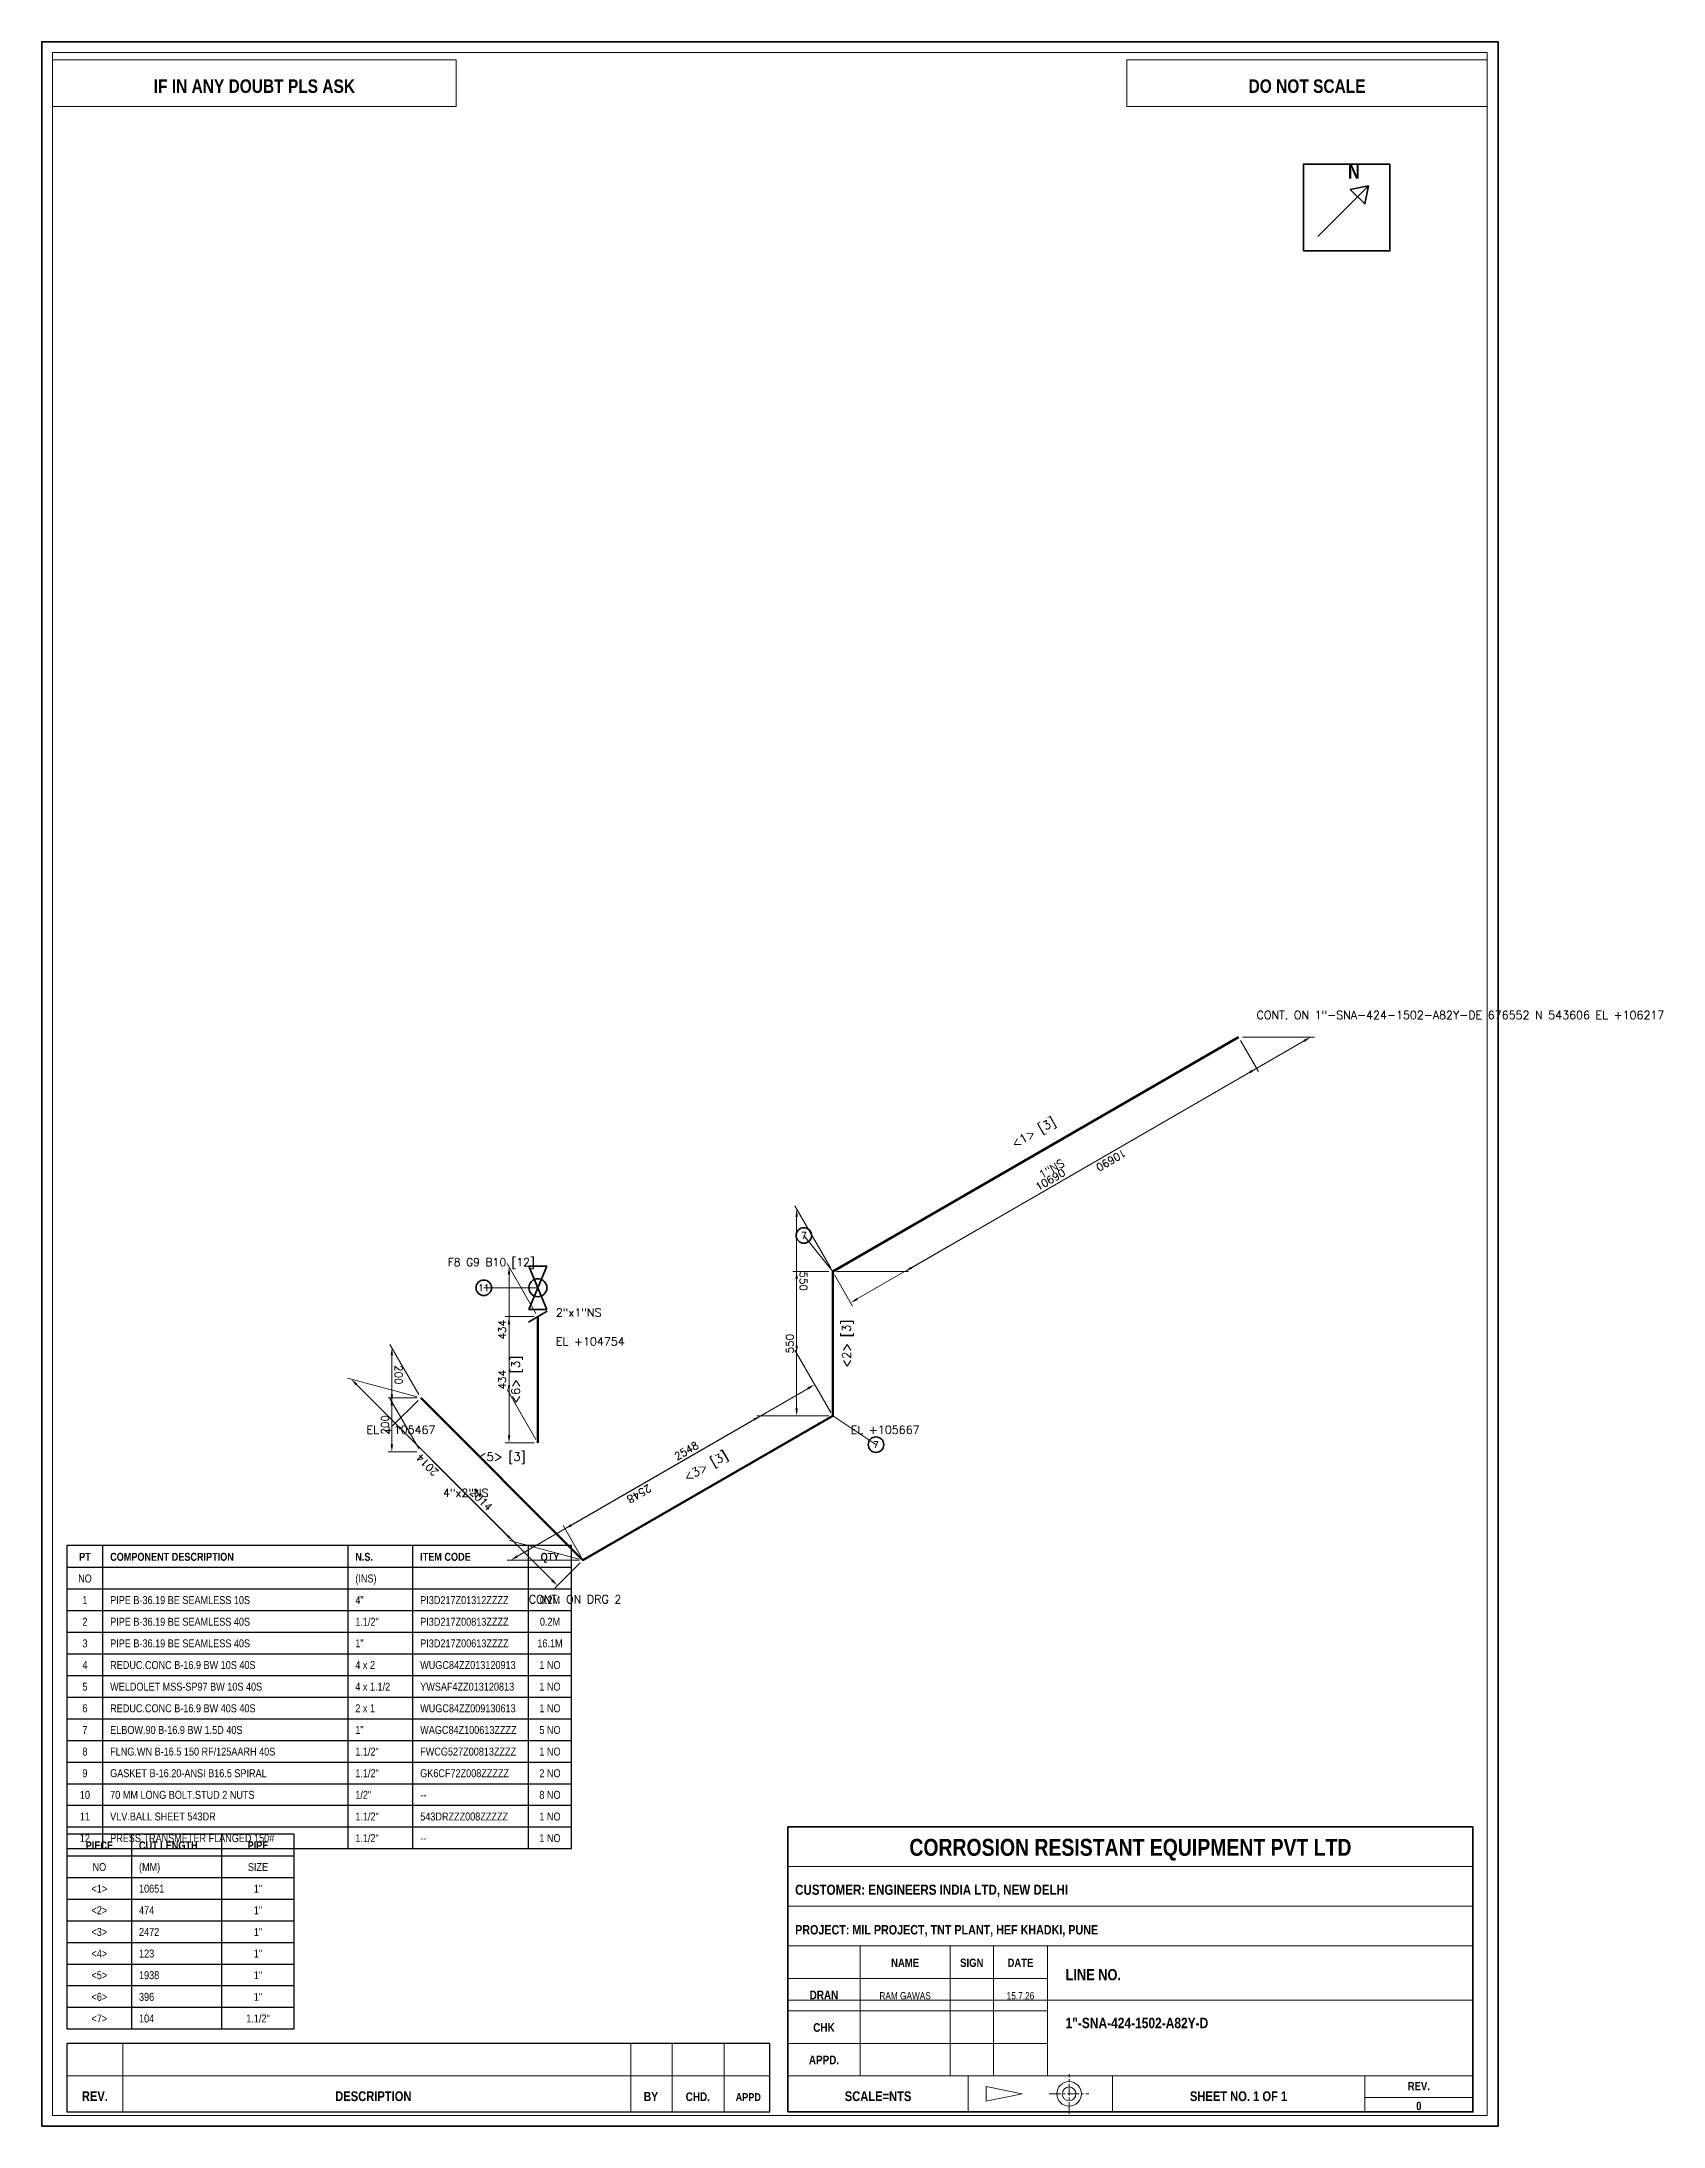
# Model space of a CAD drawing. Header units: millimetres. Extents: x 8 to 458, y 8 to 586.
import ezdxf
from ezdxf.enums import TextEntityAlignment as Align

# ---------------------------------------------------------------- set-up
doc = ezdxf.new("R2010")
doc.units = ezdxf.units.MM
doc.linetypes.add('CENTER', pattern=[5.08, 3.175, -0.635, 0.635, -0.635])
for name, color, linetype, lineweight in [('BORDER', 7, 'Continuous', 35), ('CALLOUT', 3, 'Continuous', 35), ('CENTER', 2, 'CENTER', 20), ('COMPANY', 4, 'Continuous', 20), ('COMPONENT', 4, 'Continuous', 50), ('DIM', 2, 'Continuous', 20), ('HIGHLIGHT', 3, 'Continuous', 20), ('LABEL', 7, 'Continuous', 25), ('PIPE', 4, 'Continuous', 53), ('SYMBOL', 2, 'Continuous', 20), ('TABLE', 7, 'Continuous', 25), ('TEXT', 7, 'Continuous', 25), ('TITLE', 7, 'Continuous', 25)]:
    doc.layers.add(name, color=color, linetype=linetype, lineweight=lineweight)
doc.styles.add('CRE_ARIAL_NARROW', font='Arial Narrow.ttf')
doc.styles.add('CRE_ARIAL_NARROW_BOLD', font='Arial Narrow Bold.ttf')
doc.styles.add('CRE_ROMANS', font='romans.shx')
doc.dimstyles.new('CRE_PTFE_DIM', dxfattribs={"dimtxt": 2.1, "dimasz": 2.1, "dimexe": 1.05, "dimexo": 1.05, "dimgap": 0.84, "dimtad": 1, "dimdec": 0, "dimzin": 12, "dimtxsty": 'CRE_ROMANS', "dimcen": 2.5, "dimclrd": 2, "dimclre": 2, "dimclrt": 2, "dimazin": 3, "dimtfac": 1, "dimtmove": 0, "dimatfit": 3, "dimlwd": 20, "dimlwe": 20, "dimarcsym": 0})

# ---------------------------------------------------------------- blocks, each defined once
blk = doc.blocks.new('_CLOSEDFILLED')
at = {"color": 0, "linetype": 'ByBlock'}
blk.add_solid([(-1, 0.16), (0, 0), (-1, -0.16)], dxfattribs=at)
blk = doc.blocks.new('*D3')
at = {"color": 2, "lineweight": 20, "transparency": 16777216}
for p, q in [((358.18, 308.95), (249.24, 246.05)), ((341.05, 310), (361.05, 310)), ((228.47, 245), (248.47, 245))]:
    blk.add_line(p, q, dxfattribs=at)
at = {"layer": 'Defpoints', "transparency": 16777216}
for p in [(340, 310), (360, 310), (227.42, 245)]:
    blk.add_point(p, dxfattribs=at)
at = {"layer": 'DIM', "color": 2, "transparency": 16777216, "xscale": 2.1, "yscale": 2.1}
for p, rotation in [((360, 310), 30), ((247.42, 245), 210)]:
    blk.add_blockref('_CLOSEDFILLED', p, dxfattribs=dict(at, rotation=rotation))
at = {"layer": 'DIM', "color": 2, "transparency": 16777216, "insert": (304.65, 275.86), "char_height": 2.1, "attachment_point": 5, "rotation": 210, "style": 'CRE_ROMANS'}
blk.add_mtext('10690', dxfattribs=at)
blk = doc.blocks.new('*D4')
at = {"color": 2, "lineweight": 20, "transparency": 16777216}
for p, q in [((226.89, 245.91), (216.89, 263.23)), ((217.42, 260.22), (217.42, 224.42)), ((226.89, 205.91), (216.89, 223.23))]:
    blk.add_line(p, q, dxfattribs=at)
at = {"layer": 'Defpoints', "transparency": 16777216}
for p in [(217.42, 262.32), (227.42, 245), (227.42, 205)]:
    blk.add_point(p, dxfattribs=at)
at = {"layer": 'DIM', "color": 2, "transparency": 16777216, "xscale": 2.1, "yscale": 2.1}
for p, rotation in [((217.42, 262.32), 90), ((217.42, 222.32), 270)]:
    blk.add_blockref('_CLOSEDFILLED', p, dxfattribs=dict(at, rotation=rotation))
at = {"layer": 'DIM', "color": 2, "transparency": 16777216, "insert": (219.31, 242.32), "char_height": 2.1, "attachment_point": 5, "rotation": 270, "style": 'CRE_ROMANS'}
blk.add_mtext('550', dxfattribs=at)
blk = doc.blocks.new('*D5')
at = {"color": 2, "lineweight": 20, "transparency": 16777216}
for p, q in [((205.6, 203.95), (139.95, 166.05)), ((226.37, 205), (206.37, 205)), ((157.08, 165), (137.08, 165))]:
    blk.add_line(p, q, dxfattribs=at)
at = {"layer": 'Defpoints', "transparency": 16777216}
for p in [(207.42, 205), (227.42, 205), (158.13, 165)]:
    blk.add_point(p, dxfattribs=at)
at = {"layer": 'DIM', "color": 2, "transparency": 16777216, "xscale": 2.1, "yscale": 2.1}
for p, rotation in [((207.42, 205), 30), ((138.13, 165), 210)]:
    blk.add_blockref('_CLOSEDFILLED', p, dxfattribs=dict(at, rotation=rotation))
at = {"layer": 'DIM', "color": 2, "transparency": 16777216, "insert": (173.72, 183.36), "char_height": 2.1, "attachment_point": 5, "rotation": 210, "style": 'CRE_ROMANS'}
blk.add_mtext('2548', dxfattribs=at)
blk = doc.blocks.new('*D6')
at = {"color": 2, "lineweight": 20, "transparency": 16777216}
for p, q in [((112.12, 210.27), (92.8, 215.45)), ((137.33, 171.66), (95.3, 213.69)), ((157.12, 165.27), (137.8, 170.45))]:
    blk.add_line(p, q, dxfattribs=at)
at = {"layer": 'Defpoints', "transparency": 16777216}
for p in [(113.13, 210), (138.82, 170.18), (158.13, 165)]:
    blk.add_point(p, dxfattribs=at)
at = {"layer": 'DIM', "color": 2, "transparency": 16777216, "xscale": 2.1, "yscale": 2.1}
for p, rotation in [((93.82, 215.18), 135), ((138.82, 170.18), 315)]:
    blk.add_blockref('_CLOSEDFILLED', p, dxfattribs=dict(at, rotation=rotation))
at = {"layer": 'DIM', "color": 2, "transparency": 16777216, "insert": (114.98, 191.34), "char_height": 2.1, "attachment_point": 5, "rotation": 135, "style": 'CRE_ROMANS'}
blk.add_mtext('2014', dxfattribs=at)
blk = doc.blocks.new('*D7')
at = {"color": 2, "lineweight": 20, "transparency": 16777216}
for p, q in [((112.61, 210.91), (104.61, 224.77)), ((105.13, 221.76), (105.13, 210.96)), ((112.61, 195.91), (104.61, 209.77))]:
    blk.add_line(p, q, dxfattribs=at)
at = {"layer": 'Defpoints', "transparency": 16777216}
for p in [(105.13, 223.86), (113.13, 210), (113.13, 195)]:
    blk.add_point(p, dxfattribs=at)
at = {"layer": 'DIM', "color": 2, "transparency": 16777216, "xscale": 2.1, "yscale": 2.1}
for p, rotation in [((105.13, 223.86), 90), ((105.13, 208.86), 270)]:
    blk.add_blockref('_CLOSEDFILLED', p, dxfattribs=dict(at, rotation=rotation))
at = {"layer": 'DIM', "color": 2, "transparency": 16777216, "insert": (107.02, 216.36), "char_height": 2.1, "attachment_point": 5, "rotation": 270, "style": 'CRE_ROMANS'}
blk.add_mtext('200', dxfattribs=at)
blk = doc.blocks.new('*D8')
at = {"color": 2, "lineweight": 20, "transparency": 16777216}
for p, q in [((145.11, 233.41), (137.11, 247.27)), ((137.63, 213.46), (137.63, 244.26)), ((145.11, 198.41), (137.11, 212.27))]:
    blk.add_line(p, q, dxfattribs=at)
at = {"layer": 'Defpoints', "transparency": 16777216}
for p in [(145.63, 232.5), (137.63, 211.36), (145.63, 197.5)]:
    blk.add_point(p, dxfattribs=at)
at = {"layer": 'DIM', "color": 2, "transparency": 16777216, "xscale": 2.1, "yscale": 2.1}
for p, rotation in [((137.63, 246.36), 90), ((137.63, 211.36), 270)]:
    blk.add_blockref('_CLOSEDFILLED', p, dxfattribs=dict(at, rotation=rotation))
at = {"layer": 'DIM', "color": 2, "transparency": 16777216, "insert": (135.74, 228.86), "char_height": 2.1, "attachment_point": 5, "rotation": 90, "style": 'CRE_ROMANS'}
blk.add_mtext('434', dxfattribs=at)
blk = doc.blocks.new('*D9')
at = {"layer": 'Defpoints', "color": 0, "transparency": 16777216}
for p in [(340, 310), (227.42, 245), (232.42, 236.34)]:
    blk.add_point(p, dxfattribs=at)
at = {"layer": 'DIM', "color": 2, "lineweight": 20, "transparency": 16777216}
for p, q in [((340.52, 309.09), (345.52, 300.43)), ((343.18, 300.29), (234.24, 237.39)), ((227.94, 244.09), (232.94, 235.43))]:
    blk.add_line(p, q, dxfattribs=at)
at = {"layer": 'DIM', "color": 2, "transparency": 16777216}
for points in [[(343.01, 300.59), (343.36, 299.99), (345, 301.34)], [(234.06, 237.69), (234.41, 237.09), (232.42, 236.34)]]:
    blk.add_solid(points, dxfattribs=at)
at = {"layer": 'DIM', "color": 2, "lineweight": 20, "transparency": 16777216, "insert": (287.76, 270.48), "char_height": 2.1, "attachment_point": 5, "rotation": 30, "style": 'CRE_ROMANS'}
blk.add_mtext('10690', dxfattribs=at)
blk = doc.blocks.new('*D10')
at = {"layer": 'Defpoints', "color": 0, "transparency": 16777216}
for p in [(227.42, 245), (217.42, 205), (227.42, 205)]:
    blk.add_point(p, dxfattribs=at)
at = {"layer": 'DIM', "color": 2, "lineweight": 20, "transparency": 16777216}
for p, q in [((226.37, 245), (216.37, 245)), ((217.42, 242.9), (217.42, 207.1)), ((226.37, 205), (216.37, 205))]:
    blk.add_line(p, q, dxfattribs=at)
at = {"layer": 'DIM', "color": 2, "transparency": 16777216}
for points in [[(217.07, 242.9), (217.77, 242.9), (217.42, 245)], [(217.07, 207.1), (217.77, 207.1), (217.42, 205)]]:
    blk.add_solid(points, dxfattribs=at)
at = {"layer": 'DIM', "color": 2, "lineweight": 20, "transparency": 16777216, "insert": (215.53, 225), "char_height": 2.1, "attachment_point": 5, "rotation": 90, "style": 'CRE_ROMANS'}
blk.add_mtext('550', dxfattribs=at)
blk = doc.blocks.new('*D11')
at = {"layer": 'Defpoints', "color": 0, "transparency": 16777216}
for p in [(227.42, 205), (153.13, 173.66), (158.13, 165)]:
    blk.add_point(p, dxfattribs=at)
at = {"layer": 'DIM', "color": 2, "lineweight": 20, "transparency": 16777216}
for p, q in [((226.89, 205.91), (221.89, 214.57)), ((220.6, 212.61), (154.95, 174.71)), ((157.61, 165.91), (152.61, 174.57))]:
    blk.add_line(p, q, dxfattribs=at)
at = {"layer": 'DIM', "color": 2, "transparency": 16777216}
for points in [[(220.42, 212.91), (220.77, 212.31), (222.42, 213.66)], [(154.78, 175.01), (155.13, 174.41), (153.13, 173.66)]]:
    blk.add_solid(points, dxfattribs=at)
at = {"layer": 'DIM', "color": 2, "lineweight": 20, "transparency": 16777216, "insert": (186.83, 195.3), "char_height": 2.1, "attachment_point": 5, "rotation": 30, "style": 'CRE_ROMANS'}
blk.add_mtext('2548', dxfattribs=at)
blk = doc.blocks.new('*D12')
at = {"layer": 'Defpoints', "color": 0, "transparency": 16777216}
for p in [(113.13, 210), (106.06, 202.93), (158.13, 165)]:
    blk.add_point(p, dxfattribs=at)
at = {"layer": 'DIM', "color": 2, "lineweight": 20, "transparency": 16777216}
for p, q in [((112.39, 209.26), (105.32, 202.19)), ((149.58, 159.41), (107.55, 201.44)), ((157.39, 164.26), (150.32, 157.19))]:
    blk.add_line(p, q, dxfattribs=at)
at = {"layer": 'DIM', "color": 2, "transparency": 16777216}
for points in [[(107.8, 201.69), (107.3, 201.2), (106.06, 202.93)], [(149.83, 159.66), (149.33, 159.17), (151.06, 157.93)]]:
    blk.add_solid(points, dxfattribs=at)
at = {"layer": 'DIM', "color": 2, "lineweight": 20, "transparency": 16777216, "insert": (129.9, 181.77), "char_height": 2.1, "attachment_point": 5, "rotation": 315, "style": 'CRE_ROMANS'}
blk.add_mtext('2014', dxfattribs=at)
blk = doc.blocks.new('*D13')
at = {"layer": 'Defpoints', "color": 0, "transparency": 16777216}
for p in [(113.13, 210), (105.13, 195), (113.13, 195)]:
    blk.add_point(p, dxfattribs=at)
at = {"layer": 'DIM', "color": 2, "lineweight": 20, "transparency": 16777216}
for p, q in [((112.08, 210), (104.08, 210)), ((105.13, 207.9), (105.13, 197.1)), ((112.08, 195), (104.08, 195))]:
    blk.add_line(p, q, dxfattribs=at)
at = {"layer": 'DIM', "color": 2, "transparency": 16777216}
for points in [[(104.78, 207.9), (105.48, 207.9), (105.13, 210)], [(104.78, 197.1), (105.48, 197.1), (105.13, 195)]]:
    blk.add_solid(points, dxfattribs=at)
at = {"layer": 'DIM', "color": 2, "lineweight": 20, "transparency": 16777216, "insert": (103.24, 202.5), "char_height": 2.1, "attachment_point": 5, "rotation": 90, "style": 'CRE_ROMANS'}
blk.add_mtext('200', dxfattribs=at)
blk = doc.blocks.new('*D14')
at = {"layer": 'Defpoints', "color": 0, "transparency": 16777216}
for p in [(137.63, 232.5), (145.63, 232.5), (145.63, 197.5)]:
    blk.add_point(p, dxfattribs=at)
at = {"layer": 'DIM', "color": 2, "lineweight": 20, "transparency": 16777216}
for p, q in [((144.58, 232.5), (136.58, 232.5)), ((137.63, 199.6), (137.63, 230.4)), ((144.58, 197.5), (136.58, 197.5))]:
    blk.add_line(p, q, dxfattribs=at)
at = {"layer": 'DIM', "color": 2, "transparency": 16777216}
for points in [[(137.28, 230.4), (137.98, 230.4), (137.63, 232.5)], [(137.28, 199.6), (137.98, 199.6), (137.63, 197.5)]]:
    blk.add_solid(points, dxfattribs=at)
at = {"layer": 'DIM', "color": 2, "lineweight": 20, "transparency": 16777216, "insert": (135.74, 215), "char_height": 2.1, "attachment_point": 5, "rotation": 90, "style": 'CRE_ROMANS'}
blk.add_mtext('434', dxfattribs=at)

msp = doc.modelspace()

# ---------------------------------------------------------------- linework, layer by layer
at = {"layer": 'BORDER', "lineweight": 35}
msp.add_line((362, 532), (376, 546), dxfattribs=at)
msp.add_line((362, 532), (376, 546), dxfattribs=at)
at = {"layer": 'BORDER', "lineweight": 20}
for p, q in [((215, 80), (405, 80)), ((215, 80), (405, 80)), ((215, 69), (405, 69)), ((215, 69), (405, 69)), ((215, 58), (405, 58)), ((215, 58), (405, 58)), ((235, 22), (235, 58)), ((235, 22), (235, 58)), ((260, 22), (260, 58)), ((260, 22), (260, 58)), ((272, 22), (272, 58)), ((272, 22), (272, 58)), ((287, 22), (287, 58)), ((287, 22), (287, 58)), ((215, 49), (287, 49)), ((215, 49), (287, 49)), ((215, 43), (405, 43)), ((215, 43), (405, 43)), ((215, 40), (287, 40)), ((215, 40), (287, 40)), ((30.5, 12), (30.5, 31)), ((30.5, 12), (30.5, 31)), ((171.4, 12), (171.4, 31)), ((171.4, 12), (171.4, 31)), ((182.9, 12), (182.9, 31)), ((182.9, 12), (182.9, 31)), ((197.3, 12), (197.3, 31)), ((197.3, 12), (197.3, 31)), ((215, 31), (287, 31)), ((215, 31), (287, 31)), ((15, 22), (210, 22)), ((15, 22), (210, 22)), ((215, 22), (405, 22)), ((215, 22), (405, 22)), ((265, 12), (265, 22)), ((265, 12), (265, 22)), ((305, 12), (305, 22)), ((305, 12), (305, 22)), ((375, 12), (375, 22)), ((375, 12), (375, 22)), ((375, 16), (405, 16)), ((375, 16), (405, 16))]:
    msp.add_line(p, q, dxfattribs=at)
at = {"layer": 'BORDER', "lineweight": 35}
for points in [[(8, 8), (412, 8), (412, 586), (8, 586)], [(8, 8), (412, 8), (412, 586), (8, 586)], [(358, 528), (382, 528), (382, 552), (358, 552)], [(358, 528), (382, 528), (382, 552), (358, 552)], [(376, 546), (371, 545), (375, 541)], [(376, 546), (371, 545), (375, 541)], [(215, 12), (405, 12), (405, 91), (215, 91)], [(215, 12), (405, 12), (405, 91), (215, 91)]]:
    msp.add_lwpolyline(points, close=True, dxfattribs=at)
at = {"layer": 'BORDER', "lineweight": 20}
for points in [[(11, 11), (409, 11), (409, 583), (11, 583)], [(11, 11), (409, 11), (409, 583), (11, 583)], [(11, 568), (123, 568), (123, 581), (11, 581)], [(11, 568), (123, 568), (123, 581), (11, 581)], [(309, 568), (409, 568), (409, 581), (309, 581)], [(309, 568), (409, 568), (409, 581), (309, 581)]]:
    msp.add_lwpolyline(points, close=True, dxfattribs=at)
at = {"layer": 'BORDER', "lineweight": 25}
msp.add_lwpolyline([(15, 12), (210, 12), (210, 31), (15, 31)], close=True, dxfattribs=at)
msp.add_lwpolyline([(15, 12), (210, 12), (210, 31), (15, 31)], close=True, dxfattribs=at)
at = {"layer": 'CALLOUT', "lineweight": 20}
for p, q in [((219.42, 255), (227.42, 245)), ((219.42, 255), (227.42, 245)), ((130.63, 240.5), (145.63, 240.5)), ((130.63, 240.5), (145.63, 240.5)), ((239.42, 197), (227.42, 205)), ((239.42, 197), (227.42, 205))]:
    msp.add_line(p, q, dxfattribs=at)
at = {"layer": 'CALLOUT', "lineweight": 35}
for centre in [(219.42, 255), (219.42, 255), (130.63, 240.5), (130.63, 240.5), (239.42, 197), (239.42, 197)]:
    msp.add_circle(centre, 2.15, dxfattribs=at)
at = {"layer": 'CENTER', "lineweight": 20}
for p, q in [((293, 11.5), (293, 22.5)), ((293, 11.5), (293, 22.5)), ((287.5, 17), (298.5, 17)), ((287.5, 17), (298.5, 17))]:
    msp.add_line(p, q, dxfattribs=at)
at = {"layer": 'COMPONENT', "lineweight": 35}
for p, q in [((148.13, 246.5), (143.13, 246.5)), ((143.13, 246.5), (145.63, 240.5)), ((148.13, 246.5), (143.13, 246.5)), ((143.13, 246.5), (145.63, 240.5)), ((148.13, 246.5), (145.63, 240.5)), ((148.13, 246.5), (145.63, 240.5)), ((143.13, 234.5), (145.63, 240.5)), ((143.13, 234.5), (145.63, 240.5)), ((148.13, 234.5), (145.63, 240.5)), ((148.13, 234.5), (145.63, 240.5)), ((143.04, 231), (148.23, 234)), ((143.04, 231), (148.23, 234)), ((148.13, 234.5), (143.13, 234.5)), ((148.13, 234.5), (143.13, 234.5))]:
    msp.add_line(p, q, dxfattribs=at)
msp.add_circle((145.63, 240.5), 2.5, dxfattribs=at)
msp.add_circle((145.63, 240.5), 2.5, dxfattribs=at)
at = {"layer": 'PIPE', "lineweight": 53}
for p, q in [((340, 310), (227.42, 245)), ((340, 310), (227.42, 245)), ((227.42, 245), (227.42, 205)), ((227.42, 245), (227.42, 205)), ((145.63, 197.5), (145.63, 232.5)), ((145.63, 197.5), (145.63, 232.5)), ((158.13, 165), (113.13, 210)), ((158.13, 165), (113.13, 210)), ((227.42, 205), (158.13, 165)), ((227.42, 205), (158.13, 165))]:
    msp.add_line(p, q, dxfattribs=at)
at = {"layer": 'SYMBOL', "lineweight": 20}
for p, q in [((270, 19), (280, 17)), ((270, 15), (270, 19)), ((270, 19), (280, 17)), ((270, 15), (270, 19)), ((270, 15), (280, 17)), ((270, 15), (280, 17))]:
    msp.add_line(p, q, dxfattribs=at)
for radius in [3.4, 3.4, 1.9, 1.9]:
    msp.add_circle((293, 17), radius, dxfattribs=at)
at = {"layer": 'TABLE', "lineweight": 25}
for p, q in [((25, 85), (25, 169)), ((25, 85), (25, 169)), ((93, 85), (93, 169)), ((93, 85), (93, 169)), ((111, 85), (111, 169)), ((111, 85), (111, 169)), ((143, 85), (143, 169)), ((143, 85), (143, 169)), ((15, 163), (155, 163)), ((15, 163), (155, 163)), ((15, 157), (155, 157)), ((15, 157), (155, 157)), ((15, 151), (155, 151)), ((15, 151), (155, 151)), ((15, 145), (155, 145)), ((15, 145), (155, 145)), ((15, 139), (155, 139)), ((15, 139), (155, 139)), ((15, 133), (155, 133)), ((15, 133), (155, 133)), ((15, 127), (155, 127)), ((15, 127), (155, 127)), ((15, 121), (155, 121)), ((15, 121), (155, 121)), ((15, 115), (155, 115)), ((15, 115), (155, 115)), ((15, 109), (155, 109)), ((15, 109), (155, 109)), ((15, 103), (155, 103)), ((15, 103), (155, 103)), ((15, 97), (155, 97)), ((15, 97), (155, 97)), ((15, 91), (155, 91)), ((15, 91), (155, 91)), ((33, 35), (33, 89)), ((33, 35), (33, 89)), ((58, 35), (58, 89)), ((58, 35), (58, 89)), ((15, 83), (78, 83)), ((15, 83), (78, 83)), ((15, 77), (78, 77)), ((15, 77), (78, 77)), ((15, 71), (78, 71)), ((15, 71), (78, 71)), ((15, 65), (78, 65)), ((15, 65), (78, 65)), ((15, 59), (78, 59)), ((15, 59), (78, 59)), ((15, 53), (78, 53)), ((15, 53), (78, 53)), ((15, 47), (78, 47)), ((15, 47), (78, 47)), ((15, 41), (78, 41)), ((15, 41), (78, 41))]:
    msp.add_line(p, q, dxfattribs=at)
for points in [[(15, 85), (155, 85), (155, 169), (15, 169)], [(15, 85), (155, 85), (155, 169), (15, 169)], [(15, 35), (78, 35), (78, 89), (15, 89)], [(15, 35), (78, 35), (78, 89), (15, 89)]]:
    msp.add_lwpolyline(points, close=True, dxfattribs=at)

# ---------------------------------------------------------------- texts
at = {"layer": 'CALLOUT', "style": 'CRE_ROMANS'}
for s, p in [('7', (219.42, 254.1)), ('7', (219.42, 254.1)), ('11', (130.63, 239.6)), ('11', (130.63, 239.6)), ('7', (239.42, 196.1)), ('7', (239.42, 196.1))]:
    msp.add_text(s, height=1.8, dxfattribs=at).set_placement(p, align=Align.CENTER)
at = {"layer": 'COMPANY', "style": 'CRE_ARIAL_NARROW_BOLD'}
msp.add_text('CORROSION RESISTANT EQUIPMENT PVT LTD', height=4.7, dxfattribs=at).set_placement((310, 83), align=Align.CENTER)
msp.add_text('CORROSION RESISTANT EQUIPMENT PVT LTD', height=4.7, dxfattribs=at).set_placement((310, 83), align=Align.CENTER)
at = {"layer": 'HIGHLIGHT', "style": 'CRE_ARIAL_NARROW_BOLD'}
for s, height, p in [('LINE NO.', 3.1, (292, 48.5)), ('LINE NO.', 3.1, (292, 48.5)), ('1"-SNA-424-1502-A82Y-D', 2.9, (292, 35.2)), ('1"-SNA-424-1502-A82Y-D', 2.9, (292, 35.2))]:
    msp.add_text(s, height=height, dxfattribs=at).set_placement(p)
at = {"layer": 'LABEL', "style": 'CRE_ROMANS'}
for s, height, p in [('CONT. ON 1"-SNA-424-1502-A82Y-DE 676552 N 543606 EL +106217', 2.25, (345, 315)), ('CONT. ON 1"-SNA-424-1502-A82Y-DE 676552 N 543606 EL +106217', 2.25, (345, 315)), ('F8 G9 B10 [12]', 2.2, (120.63, 246.5)), ('F8 G9 B10 [12]', 2.2, (120.63, 246.5)), ('2"x1"NS', 2.25, (150.63, 232.5)), ('2"x1"NS', 2.25, (150.63, 232.5)), ('EL +104754', 2.25, (150.63, 224.5)), ('EL +104754', 2.25, (150.63, 224.5)), ('EL +105467', 2.25, (98.13, 200)), ('EL +105467', 2.25, (98.13, 200)), ('EL +105667', 2.25, (232.42, 200)), ('EL +105667', 2.25, (232.42, 200)), ('CONT. ON DRG 2', 2.25, (143.13, 153)), ('CONT. ON DRG 2', 2.25, (143.13, 153))]:
    msp.add_text(s, height=height, dxfattribs=at).set_placement(p)
for s, height, rotation, p in [('<1> [3]', 2.35, 30, (283.71, 282.5)), ('<1> [3]', 2.35, 30, (283.71, 282.5)), ('1"NS', 2.25, 30, (288.71, 272.5)), ('1"NS', 2.25, 30, (288.71, 272.5)), ('<2> [3]', 2.35, 90, (232.42, 225)), ('<2> [3]', 2.35, 90, (232.42, 225)), ('<6> [3]', 2.35, 90, (140.63, 215)), ('<6> [3]', 2.35, 90, (140.63, 215)), ('<3> [3]', 2.35, 30, (192.78, 190)), ('<3> [3]', 2.35, 30, (192.78, 190))]:
    msp.add_text(s, height=height, rotation=rotation, dxfattribs=at).set_placement(p, align=Align.CENTER)
for s, height, p in [('<5> [3]', 2.35, (135.63, 192.5)), ('<5> [3]', 2.35, (135.63, 192.5)), ('4"x2"NS', 2.25, (125.63, 182.5)), ('4"x2"NS', 2.25, (125.63, 182.5))]:
    msp.add_text(s, height=height, dxfattribs=at).set_placement(p, align=Align.CENTER)
at = {"layer": 'TABLE'}
for s, style, p in [('PT', 'CRE_ARIAL_NARROW_BOLD', (20, 164.8)), ('PT', 'CRE_ARIAL_NARROW_BOLD', (20, 164.8)), ('QTY', 'CRE_ARIAL_NARROW_BOLD', (149, 164.8)), ('QTY', 'CRE_ARIAL_NARROW_BOLD', (149, 164.8)), ('NO', 'CRE_ARIAL_NARROW', (20, 158.8)), ('NO', 'CRE_ARIAL_NARROW', (20, 158.8)), ('1', 'CRE_ARIAL_NARROW', (20, 152.8)), ('1', 'CRE_ARIAL_NARROW', (20, 152.8)), ('0.2M', 'CRE_ARIAL_NARROW', (149, 152.8)), ('0.2M', 'CRE_ARIAL_NARROW', (149, 152.8)), ('2', 'CRE_ARIAL_NARROW', (20, 146.8)), ('2', 'CRE_ARIAL_NARROW', (20, 146.8)), ('0.2M', 'CRE_ARIAL_NARROW', (149, 146.8)), ('0.2M', 'CRE_ARIAL_NARROW', (149, 146.8)), ('3', 'CRE_ARIAL_NARROW', (20, 140.8)), ('3', 'CRE_ARIAL_NARROW', (20, 140.8)), ('16.1M', 'CRE_ARIAL_NARROW', (149, 140.8)), ('16.1M', 'CRE_ARIAL_NARROW', (149, 140.8)), ('4', 'CRE_ARIAL_NARROW', (20, 134.8)), ('4', 'CRE_ARIAL_NARROW', (20, 134.8)), ('1 NO', 'CRE_ARIAL_NARROW', (149, 134.8)), ('1 NO', 'CRE_ARIAL_NARROW', (149, 134.8)), ('5', 'CRE_ARIAL_NARROW', (20, 128.8)), ('5', 'CRE_ARIAL_NARROW', (20, 128.8)), ('1 NO', 'CRE_ARIAL_NARROW', (149, 128.8)), ('1 NO', 'CRE_ARIAL_NARROW', (149, 128.8)), ('6', 'CRE_ARIAL_NARROW', (20, 122.8)), ('6', 'CRE_ARIAL_NARROW', (20, 122.8)), ('1 NO', 'CRE_ARIAL_NARROW', (149, 122.8)), ('1 NO', 'CRE_ARIAL_NARROW', (149, 122.8)), ('7', 'CRE_ARIAL_NARROW', (20, 116.8)), ('7', 'CRE_ARIAL_NARROW', (20, 116.8)), ('5 NO', 'CRE_ARIAL_NARROW', (149, 116.8)), ('5 NO', 'CRE_ARIAL_NARROW', (149, 116.8)), ('8', 'CRE_ARIAL_NARROW', (20, 110.8)), ('8', 'CRE_ARIAL_NARROW', (20, 110.8)), ('1 NO', 'CRE_ARIAL_NARROW', (149, 110.8)), ('1 NO', 'CRE_ARIAL_NARROW', (149, 110.8)), ('9', 'CRE_ARIAL_NARROW', (20, 104.8)), ('9', 'CRE_ARIAL_NARROW', (20, 104.8)), ('2 NO', 'CRE_ARIAL_NARROW', (149, 104.8)), ('2 NO', 'CRE_ARIAL_NARROW', (149, 104.8)), ('10', 'CRE_ARIAL_NARROW', (20, 98.8)), ('10', 'CRE_ARIAL_NARROW', (20, 98.8)), ('8 NO', 'CRE_ARIAL_NARROW', (149, 98.8)), ('8 NO', 'CRE_ARIAL_NARROW', (149, 98.8)), ('11', 'CRE_ARIAL_NARROW', (20, 92.8)), ('11', 'CRE_ARIAL_NARROW', (20, 92.8)), ('1 NO', 'CRE_ARIAL_NARROW', (149, 92.8)), ('1 NO', 'CRE_ARIAL_NARROW', (149, 92.8)), ('12', 'CRE_ARIAL_NARROW', (20, 86.8)), ('12', 'CRE_ARIAL_NARROW', (20, 86.8)), ('PIECE', 'CRE_ARIAL_NARROW_BOLD', (24, 84.8)), ('PIECE', 'CRE_ARIAL_NARROW_BOLD', (24, 84.8)), ('PIPE', 'CRE_ARIAL_NARROW_BOLD', (68, 84.8)), ('PIPE', 'CRE_ARIAL_NARROW_BOLD', (68, 84.8)), ('1 NO', 'CRE_ARIAL_NARROW', (149, 86.8)), ('1 NO', 'CRE_ARIAL_NARROW', (149, 86.8)), ('NO', 'CRE_ARIAL_NARROW', (24, 78.8)), ('NO', 'CRE_ARIAL_NARROW', (24, 78.8)), ('SIZE', 'CRE_ARIAL_NARROW', (68, 78.8)), ('SIZE', 'CRE_ARIAL_NARROW', (68, 78.8)), ('<1>', 'CRE_ARIAL_NARROW', (24, 72.8)), ('<1>', 'CRE_ARIAL_NARROW', (24, 72.8)), ('1"', 'CRE_ARIAL_NARROW', (68, 72.8)), ('1"', 'CRE_ARIAL_NARROW', (68, 72.8)), ('<2>', 'CRE_ARIAL_NARROW', (24, 66.8)), ('<2>', 'CRE_ARIAL_NARROW', (24, 66.8)), ('1"', 'CRE_ARIAL_NARROW', (68, 66.8)), ('1"', 'CRE_ARIAL_NARROW', (68, 66.8)), ('<3>', 'CRE_ARIAL_NARROW', (24, 60.8)), ('<3>', 'CRE_ARIAL_NARROW', (24, 60.8)), ('1"', 'CRE_ARIAL_NARROW', (68, 60.8)), ('1"', 'CRE_ARIAL_NARROW', (68, 60.8)), ('<4>', 'CRE_ARIAL_NARROW', (24, 54.8)), ('<4>', 'CRE_ARIAL_NARROW', (24, 54.8)), ('1"', 'CRE_ARIAL_NARROW', (68, 54.8)), ('1"', 'CRE_ARIAL_NARROW', (68, 54.8)), ('<5>', 'CRE_ARIAL_NARROW', (24, 48.8)), ('<5>', 'CRE_ARIAL_NARROW', (24, 48.8)), ('1"', 'CRE_ARIAL_NARROW', (68, 48.8)), ('1"', 'CRE_ARIAL_NARROW', (68, 48.8)), ('<6>', 'CRE_ARIAL_NARROW', (24, 42.8)), ('<6>', 'CRE_ARIAL_NARROW', (24, 42.8)), ('1"', 'CRE_ARIAL_NARROW', (68, 42.8)), ('1"', 'CRE_ARIAL_NARROW', (68, 42.8)), ('<7>', 'CRE_ARIAL_NARROW', (24, 36.8)), ('<7>', 'CRE_ARIAL_NARROW', (24, 36.8)), ('1.1/2"', 'CRE_ARIAL_NARROW', (68, 36.8)), ('1.1/2"', 'CRE_ARIAL_NARROW', (68, 36.8))]:
    msp.add_text(s, height=2.2, dxfattribs=dict(at, style=style)).set_placement(p, align=Align.CENTER)
for s, style, p in [('COMPONENT DESCRIPTION', 'CRE_ARIAL_NARROW_BOLD', (27, 164.8)), ('COMPONENT DESCRIPTION', 'CRE_ARIAL_NARROW_BOLD', (27, 164.8)), ('N.S.', 'CRE_ARIAL_NARROW_BOLD', (95, 164.8)), ('N.S.', 'CRE_ARIAL_NARROW_BOLD', (95, 164.8)), ('ITEM CODE', 'CRE_ARIAL_NARROW_BOLD', (113, 164.8)), ('ITEM CODE', 'CRE_ARIAL_NARROW_BOLD', (113, 164.8)), ('(INS)', 'CRE_ARIAL_NARROW', (95, 158.8)), ('(INS)', 'CRE_ARIAL_NARROW', (95, 158.8)), ('PIPE B-36.19 BE SEAMLESS 10S', 'CRE_ARIAL_NARROW', (27, 152.8)), ('PIPE B-36.19 BE SEAMLESS 10S', 'CRE_ARIAL_NARROW', (27, 152.8)), ('4"', 'CRE_ARIAL_NARROW', (95, 152.8)), ('4"', 'CRE_ARIAL_NARROW', (95, 152.8)), ('PI3D217Z01312ZZZZ', 'CRE_ARIAL_NARROW', (113, 152.8)), ('PI3D217Z01312ZZZZ', 'CRE_ARIAL_NARROW', (113, 152.8)), ('PIPE B-36.19 BE SEAMLESS 40S', 'CRE_ARIAL_NARROW', (27, 146.8)), ('PIPE B-36.19 BE SEAMLESS 40S', 'CRE_ARIAL_NARROW', (27, 146.8)), ('1.1/2"', 'CRE_ARIAL_NARROW', (95, 146.8)), ('1.1/2"', 'CRE_ARIAL_NARROW', (95, 146.8)), ('PI3D217Z00813ZZZZ', 'CRE_ARIAL_NARROW', (113, 146.8)), ('PI3D217Z00813ZZZZ', 'CRE_ARIAL_NARROW', (113, 146.8)), ('PIPE B-36.19 BE SEAMLESS 40S', 'CRE_ARIAL_NARROW', (27, 140.8)), ('PIPE B-36.19 BE SEAMLESS 40S', 'CRE_ARIAL_NARROW', (27, 140.8)), ('1"', 'CRE_ARIAL_NARROW', (95, 140.8)), ('1"', 'CRE_ARIAL_NARROW', (95, 140.8)), ('PI3D217Z00613ZZZZ', 'CRE_ARIAL_NARROW', (113, 140.8)), ('PI3D217Z00613ZZZZ', 'CRE_ARIAL_NARROW', (113, 140.8)), ('REDUC.CONC B-16.9 BW 10S 40S', 'CRE_ARIAL_NARROW', (27, 134.8)), ('REDUC.CONC B-16.9 BW 10S 40S', 'CRE_ARIAL_NARROW', (27, 134.8)), ('4 x 2', 'CRE_ARIAL_NARROW', (95, 134.8)), ('4 x 2', 'CRE_ARIAL_NARROW', (95, 134.8)), ('WUGC84ZZ013120913', 'CRE_ARIAL_NARROW', (113, 134.8)), ('WUGC84ZZ013120913', 'CRE_ARIAL_NARROW', (113, 134.8)), ('WELDOLET MSS-SP97 BW 10S 40S', 'CRE_ARIAL_NARROW', (27, 128.8)), ('WELDOLET MSS-SP97 BW 10S 40S', 'CRE_ARIAL_NARROW', (27, 128.8)), ('4 x 1.1/2', 'CRE_ARIAL_NARROW', (95, 128.8)), ('4 x 1.1/2', 'CRE_ARIAL_NARROW', (95, 128.8)), ('YWSAF4ZZ013120813', 'CRE_ARIAL_NARROW', (113, 128.8)), ('YWSAF4ZZ013120813', 'CRE_ARIAL_NARROW', (113, 128.8)), ('REDUC.CONC B-16.9 BW 40S 40S', 'CRE_ARIAL_NARROW', (27, 122.8)), ('REDUC.CONC B-16.9 BW 40S 40S', 'CRE_ARIAL_NARROW', (27, 122.8)), ('2 x 1', 'CRE_ARIAL_NARROW', (95, 122.8)), ('2 x 1', 'CRE_ARIAL_NARROW', (95, 122.8)), ('WUGC84ZZ009130613', 'CRE_ARIAL_NARROW', (113, 122.8)), ('WUGC84ZZ009130613', 'CRE_ARIAL_NARROW', (113, 122.8)), ('ELBOW.90 B-16.9 BW 1.5D 40S', 'CRE_ARIAL_NARROW', (27, 116.8)), ('ELBOW.90 B-16.9 BW 1.5D 40S', 'CRE_ARIAL_NARROW', (27, 116.8)), ('1"', 'CRE_ARIAL_NARROW', (95, 116.8)), ('1"', 'CRE_ARIAL_NARROW', (95, 116.8)), ('WAGC84Z100613ZZZZ', 'CRE_ARIAL_NARROW', (113, 116.8)), ('WAGC84Z100613ZZZZ', 'CRE_ARIAL_NARROW', (113, 116.8)), ('FLNG.WN B-16.5 150 RF/125AARH 40S', 'CRE_ARIAL_NARROW', (27, 110.8)), ('FLNG.WN B-16.5 150 RF/125AARH 40S', 'CRE_ARIAL_NARROW', (27, 110.8)), ('1.1/2"', 'CRE_ARIAL_NARROW', (95, 110.8)), ('1.1/2"', 'CRE_ARIAL_NARROW', (95, 110.8)), ('FWCG527Z00813ZZZZ', 'CRE_ARIAL_NARROW', (113, 110.8)), ('FWCG527Z00813ZZZZ', 'CRE_ARIAL_NARROW', (113, 110.8)), ('GASKET B-16.20-ANSI B16.5 SPIRAL', 'CRE_ARIAL_NARROW', (27, 104.8)), ('GASKET B-16.20-ANSI B16.5 SPIRAL', 'CRE_ARIAL_NARROW', (27, 104.8)), ('1.1/2"', 'CRE_ARIAL_NARROW', (95, 104.8)), ('1.1/2"', 'CRE_ARIAL_NARROW', (95, 104.8)), ('GK6CF72Z008ZZZZZ', 'CRE_ARIAL_NARROW', (113, 104.8)), ('GK6CF72Z008ZZZZZ', 'CRE_ARIAL_NARROW', (113, 104.8)), ('70 MM LONG BOLT.STUD 2 NUTS', 'CRE_ARIAL_NARROW', (27, 98.8)), ('70 MM LONG BOLT.STUD 2 NUTS', 'CRE_ARIAL_NARROW', (27, 98.8)), ('1/2"', 'CRE_ARIAL_NARROW', (95, 98.8)), ('1/2"', 'CRE_ARIAL_NARROW', (95, 98.8)), ('--', 'CRE_ARIAL_NARROW', (113, 98.8)), ('--', 'CRE_ARIAL_NARROW', (113, 98.8)), ('VLV.BALL SHEET 543DR', 'CRE_ARIAL_NARROW', (27, 92.8)), ('VLV.BALL SHEET 543DR', 'CRE_ARIAL_NARROW', (27, 92.8)), ('1.1/2"', 'CRE_ARIAL_NARROW', (95, 92.8)), ('1.1/2"', 'CRE_ARIAL_NARROW', (95, 92.8)), ('543DRZZZ008ZZZZZ', 'CRE_ARIAL_NARROW', (113, 92.8)), ('543DRZZZ008ZZZZZ', 'CRE_ARIAL_NARROW', (113, 92.8)), ('PRESS.TRANSMETER FLANGED 150#', 'CRE_ARIAL_NARROW', (27, 86.8)), ('PRESS.TRANSMETER FLANGED 150#', 'CRE_ARIAL_NARROW', (27, 86.8)), ('CUT LENGTH', 'CRE_ARIAL_NARROW_BOLD', (35, 84.8)), ('CUT LENGTH', 'CRE_ARIAL_NARROW_BOLD', (35, 84.8)), ('1.1/2"', 'CRE_ARIAL_NARROW', (95, 86.8)), ('1.1/2"', 'CRE_ARIAL_NARROW', (95, 86.8)), ('--', 'CRE_ARIAL_NARROW', (113, 86.8)), ('--', 'CRE_ARIAL_NARROW', (113, 86.8)), ('(MM)', 'CRE_ARIAL_NARROW', (35, 78.8)), ('(MM)', 'CRE_ARIAL_NARROW', (35, 78.8)), ('10651', 'CRE_ARIAL_NARROW', (35, 72.8)), ('10651', 'CRE_ARIAL_NARROW', (35, 72.8)), ('474', 'CRE_ARIAL_NARROW', (35, 66.8)), ('474', 'CRE_ARIAL_NARROW', (35, 66.8)), ('2472', 'CRE_ARIAL_NARROW', (35, 60.8)), ('2472', 'CRE_ARIAL_NARROW', (35, 60.8)), ('123', 'CRE_ARIAL_NARROW', (35, 54.8)), ('123', 'CRE_ARIAL_NARROW', (35, 54.8)), ('1938', 'CRE_ARIAL_NARROW', (35, 48.8)), ('1938', 'CRE_ARIAL_NARROW', (35, 48.8)), ('396', 'CRE_ARIAL_NARROW', (35, 42.8)), ('396', 'CRE_ARIAL_NARROW', (35, 42.8)), ('104', 'CRE_ARIAL_NARROW', (35, 36.8)), ('104', 'CRE_ARIAL_NARROW', (35, 36.8))]:
    msp.add_text(s, height=2.2, dxfattribs=dict(at, style=style)).set_placement(p)
at = {"layer": 'TEXT', "style": 'CRE_ARIAL_NARROW_BOLD'}
msp.add_text('N', height=4, dxfattribs=at).set_placement((372, 548), align=Align.CENTER)
msp.add_text('N', height=4, dxfattribs=at).set_placement((372, 548), align=Align.CENTER)
at = {"layer": 'TITLE'}
for s, height, style, p in [('IF IN ANY DOUBT PLS ASK', 3.75, 'CRE_ARIAL_NARROW_BOLD', (67, 571.8)), ('IF IN ANY DOUBT PLS ASK', 3.75, 'CRE_ARIAL_NARROW_BOLD', (67, 571.8)), ('DO NOT SCALE', 3.75, 'CRE_ARIAL_NARROW_BOLD', (359, 571.8)), ('DO NOT SCALE', 3.75, 'CRE_ARIAL_NARROW_BOLD', (359, 571.8)), ('NAME', 2.3, 'CRE_ARIAL_NARROW_BOLD', (247.5, 52.2)), ('NAME', 2.3, 'CRE_ARIAL_NARROW_BOLD', (247.5, 52.2)), ('SIGN', 2.3, 'CRE_ARIAL_NARROW_BOLD', (266, 52.2)), ('SIGN', 2.3, 'CRE_ARIAL_NARROW_BOLD', (266, 52.2)), ('DATE', 2.3, 'CRE_ARIAL_NARROW_BOLD', (279.5, 52.2)), ('DATE', 2.3, 'CRE_ARIAL_NARROW_BOLD', (279.5, 52.2)), ('DRAN', 2.4, 'CRE_ARIAL_NARROW_BOLD', (225, 43.2)), ('DRAN', 2.4, 'CRE_ARIAL_NARROW_BOLD', (225, 43.2)), ('RAM GAWAS', 2, 'CRE_ARIAL_NARROW', (247.5, 43.2)), ('RAM GAWAS', 2, 'CRE_ARIAL_NARROW', (247.5, 43.2)), ('15.7.26', 2, 'CRE_ARIAL_NARROW', (279.5, 43.2)), ('15.7.26', 2, 'CRE_ARIAL_NARROW', (279.5, 43.2)), ('CHK', 2.4, 'CRE_ARIAL_NARROW_BOLD', (225, 34.2)), ('CHK', 2.4, 'CRE_ARIAL_NARROW_BOLD', (225, 34.2)), ('APPD.', 2.4, 'CRE_ARIAL_NARROW_BOLD', (225, 25.2)), ('APPD.', 2.4, 'CRE_ARIAL_NARROW_BOLD', (225, 25.2)), ('REV.', 2.7, 'CRE_ARIAL_NARROW_BOLD', (22.75, 15)), ('REV.', 2.7, 'CRE_ARIAL_NARROW_BOLD', (22.75, 15)), ('DESCRIPTION', 2.7, 'CRE_ARIAL_NARROW_BOLD', (100, 15)), ('DESCRIPTION', 2.7, 'CRE_ARIAL_NARROW_BOLD', (100, 15)), ('BY', 2.5, 'CRE_ARIAL_NARROW_BOLD', (177, 15)), ('BY', 2.5, 'CRE_ARIAL_NARROW_BOLD', (177, 15)), ('CHD.', 2.4, 'CRE_ARIAL_NARROW_BOLD', (190, 15)), ('CHD.', 2.4, 'CRE_ARIAL_NARROW_BOLD', (190, 15)), ('SCALE=NTS', 2.7, 'CRE_ARIAL_NARROW_BOLD', (240, 15)), ('SCALE=NTS', 2.7, 'CRE_ARIAL_NARROW_BOLD', (240, 15)), ('SHEET NO. 1 OF 1', 2.7, 'CRE_ARIAL_NARROW_BOLD', (340, 15)), ('SHEET NO. 1 OF 1', 2.7, 'CRE_ARIAL_NARROW_BOLD', (340, 15)), ('REV.', 2.3, 'CRE_ARIAL_NARROW_BOLD', (390, 18)), ('REV.', 2.3, 'CRE_ARIAL_NARROW_BOLD', (390, 18)), ('APPD', 2.2, 'CRE_ARIAL_NARROW_BOLD', (204, 15)), ('APPD', 2.2, 'CRE_ARIAL_NARROW_BOLD', (204, 15)), ('0', 2.3, 'CRE_ARIAL_NARROW_BOLD', (390, 12.5)), ('0', 2.3, 'CRE_ARIAL_NARROW_BOLD', (390, 12.5))]:
    msp.add_text(s, height=height, dxfattribs=dict(at, style=style)).set_placement(p, align=Align.CENTER)
at = {"layer": 'TITLE', "style": 'CRE_ARIAL_NARROW_BOLD'}
for s, height, p in [('CUSTOMER: ENGINEERS INDIA LTD, NEW DELHI', 2.8, (217, 72.2)), ('CUSTOMER: ENGINEERS INDIA LTD, NEW DELHI', 2.8, (217, 72.2)), ('PROJECT: MIL PROJECT, TNT PLANT, HEF KHADKI, PUNE', 2.6, (217, 61.2)), ('PROJECT: MIL PROJECT, TNT PLANT, HEF KHADKI, PUNE', 2.6, (217, 61.2))]:
    msp.add_text(s, height=height, dxfattribs=at).set_placement(p)

# ---------------------------------------------------------------- dimensions: what is measured, and where the dimension line sits
at = {"layer": 'DIM', "lineweight": 20}
for base, p1, p2, angle, text, picture, middle in [((360, 310), (340, 310), (227.42, 245), 210, '10690', '*D3', (304.65, 275.86)), ((232.42, 236.34), (340, 310), (227.42, 245), 210, '10690', '*D9', (287.76, 270.48)), ((217.42, 262.32), (227.42, 245), (227.42, 205), 270, '550', '*D4', (219.31, 242.32)), ((137.63, 211.36), (145.63, 197.5), (145.63, 232.5), 90, '434', '*D8', (135.74, 228.86)), ((217.42, 205), (227.42, 245), (227.42, 205), 270, '550', '*D10', (215.53, 225)), ((137.63, 232.5), (145.63, 197.5), (145.63, 232.5), 90, '434', '*D14', (135.74, 215)), ((105.13, 223.86), (113.13, 210), (113.13, 195), 270, '200', '*D7', (107.02, 216.36)), ((138.82, 170.18), (158.13, 165), (113.13, 210), 135, '2014', '*D6', (114.98, 191.34)), ((153.13, 173.66), (227.42, 205), (158.13, 165), 210, '2548', '*D11', (186.83, 195.3)), ((105.13, 195), (113.13, 210), (113.13, 195), 270, '200', '*D13', (103.24, 202.5)), ((106.06, 202.93), (158.13, 165), (113.13, 210), 135, '2014', '*D12', (129.9, 181.77)), ((207.42, 205), (227.42, 205), (158.13, 165), 210, '2548', '*D5', (173.72, 183.36))]:
    dim = msp.add_linear_dim(base=base, p1=p1, p2=p2, angle=angle, text=text, dimstyle='CRE_PTFE_DIM', override={"dimtxsty": 'CRE_ROMANS', "dimclrd": 2, "dimclre": 2, "dimclrt": 2}, dxfattribs=at)
    dim.commit()
    dim.dimension.update_dxf_attribs({"geometry": picture, "text_midpoint": middle})

doc.saveas('drawing.dxf')
